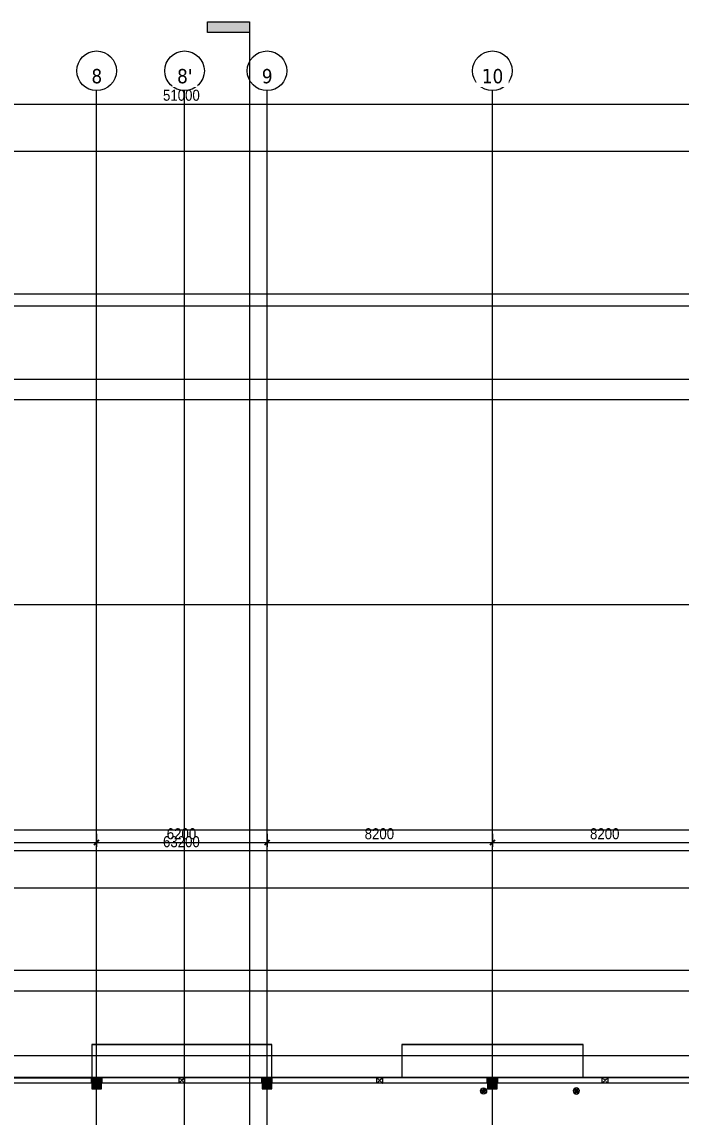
# Model space of a CAD drawing. Header units: millimetres. Extents: x 27447 to 251759, y -15958 to 82948.
# Drawn here: x 74634 to 98619, y 43102 to 82948 of the extents above; entities that cross this region are included whole.
import ezdxf

# ---------------------------------------------------------------- set-up
doc = ezdxf.new("R2010")
doc.units = ezdxf.units.MM
for name, pattern in [('Dash', [6, 3, -3]), ('Dash Dot 3_16_', [7.9375, 4.7625, -1.5875, 0, -1.5875]), ('Grid Line', [22.225, 12.7, -3.175, 3.175, -3.175])]:
    doc.linetypes.add(name, pattern=pattern)
for name, color, linetype, lineweight in [('0-1', 7, 'Continuous', 5), ('A-ANNO-DIMS', 211, 'Continuous', 9), ('A-ANNO-DIMS-160', 211, 'Continuous', 9), ('A-FLOR', 192, 'Continuous', 9), ('A-FLOR-1', 250, 'Continuous', 9), ('A-WALL', 113, 'Continuous', 9), ('G-ANNO-SYMB', 111, 'Continuous', 9), ('G-ANNO-SYMB-1', 111, 'Dash Dot 3_16_', 18), ('G-IMPT', 8, 'Continuous', 9), ('M-EQPM', 50, 'Continuous', 9), ('S-COLS', 52, 'Continuous', 9), ('S-COLS-1', 52, 'Continuous', 5), ('S-COLS-2', 7, 'Continuous', 18), ('S-COLS-HDLN', 52, 'Dash', 9), ('S-GRID-1', 1, 'Grid Line', 9), ('S-GRID-IDEN', 1, 'Continuous', 9)]:
    doc.layers.add(name, color=color, linetype=linetype, lineweight=lineweight)
doc.styles.add('Tahoma_B', font='tahomabd_0.ttf', dxfattribs={"height": 520})
doc.styles.add('UTM Avo', font='UTM Avo.ttf', dxfattribs={"width": 0.9, "height": 400})
doc.dimstyles.new('1_Dim_chi_tiet_2_5', dxfattribs={"dimscale": 304.8, "dimtxt": 399.720379, "dimasz": 0.629921, "dimexe": 0.524934, "dimexo": 0.0625, "dimgap": 0.052493, "dimtad": 1, "dimdec": 0, "dimrnd": 5, "dimzin": 0, "dimdsep": 46, "dimtxsty": 'UTM Avo', "dimblk1": 'OBLIQUE', "dimblk2": 'OBLIQUE', "dimsah": 1, "dimcen": 0.09, "dimdle": 0.524934, "dimazin": 0, "dimtfac": 1, "dimtdec": 4, "dimtix": 1, "dimtmove": 0, "dimatfit": 3, "dimfxl": 1.049869, "dimfxlon": 1, "dimtvp": 1, "dimtolj": 1, "dimtzin": 0, "dimarcsym": 2})

# ---------------------------------------------------------------- blocks, each defined once
blk = doc.blocks.new('NCV_TKTC_KET CAU_rvt-1-TKCS_MB TUM MÁI')
at = {"layer": 'S-COLS-1'}
for points in [[(77528, 44135), (77528, 44535), (77178, 44535), (77178, 44135)], [(83728, 44135), (83728, 44535), (83378, 44535), (83378, 44135)], [(91928, 44135), (91928, 44535), (91578, 44535), (91578, 44135)]]:
    blk.add_hatch(color=256, dxfattribs=at).paths.add_polyline_path(points)
at = {"layer": 'A-FLOR-1'}
for p, q in [((83728, 45737), (77178, 45737)), ((77178, 45737), (77178, 44537)), ((83728, 44537), (83728, 45737)), ((95053, 45737), (88453, 45737)), ((88453, 45737), (88453, 44537)), ((95053, 44537), (95053, 45737)), ((77178, 44537), (73352, 44537)), ((83733, 44537), (83728, 44537))]:
    blk.add_line(p, q, dxfattribs=at)
at = {"layer": 'S-COLS-2'}
for p, q in [((77528, 44535), (77178, 44535)), ((77178, 44535), (77178, 44135)), ((77528, 44135), (77528, 44535)), ((83728, 44535), (83378, 44535)), ((83378, 44535), (83378, 44135)), ((83728, 44135), (83728, 44535)), ((91928, 44535), (91578, 44535)), ((91578, 44535), (91578, 44135)), ((91928, 44135), (91928, 44535)), ((77178, 44135), (77528, 44135)), ((83378, 44135), (83728, 44135)), ((91578, 44135), (91928, 44135))]:
    blk.add_line(p, q, dxfattribs=at)
blk = doc.blocks.new('TKTC_XREF_260130_MB TUM MAI - TKTC_XREF_260130_MB TUM MAI_dwg_RD-4167670-TKCS_MB TUM MÁI')
at = {"layer": 'G-IMPT'}
for p, q in [((-75, 0), (75, 0)), ((-53, 53), (53, -53)), ((-53, -53), (53, 53)), ((0, 75), (0, -75))]:
    blk.add_line(p, q, dxfattribs=at)
for radius in [75, 37.5]:
    blk.add_circle((0, 0), radius, dxfattribs=at)
blk = doc.blocks.new('TKTC_XREF_260130_MB TUM MAI - TKTC_XREF_260130_MB TUM MAI_dwg_RD-4167672-TKCS_MB TUM MÁI')
at = {"layer": 'G-IMPT'}
for p, q in [((-75, 0), (75, 0)), ((-53, 53), (53, -53)), ((-53, -53), (53, 53)), ((0, 75), (0, -75))]:
    blk.add_line(p, q, dxfattribs=at)
for radius in [75, 37.5]:
    blk.add_circle((0, 0), radius, dxfattribs=at)
blk = doc.blocks.new('TKTC_XREF_260130_MB TUM MAI - TKTC_XREF_260130_MB TUM MAI_dwg-4167669-TKCS_MB TUM MÁI')
at = {"layer": 'G-IMPT', "flags": 128}
for points in [[(-119419, -816632), (-119424, -816632), (-119424, -815432), (-125974, -815432), (-125974, -816632), (-125984, -816632)], [(-108099, -816631), (-108099, -815432), (-114699, -815432), (-114699, -816631)]]:
    blk.add_lwpolyline(points, dxfattribs=at)
at = {"xscale": 1.5, "yscale": 1.5, "zscale": 1.5, "rotation": 330.0137897223599}
blk.add_blockref('TKTC_XREF_260130_MB TUM MAI - TKTC_XREF_260130_MB TUM MAI_dwg_RD-4167672-TKCS_MB TUM MÁI', (-111721, -817113), dxfattribs=at)
at = {"extrusion": (0, 0, -1), "xscale": 1.5, "yscale": 1.5, "zscale": -1.5, "rotation": 330.0137897223599}
blk.add_blockref('TKTC_XREF_260130_MB TUM MAI - TKTC_XREF_260130_MB TUM MAI_dwg_RD-4167670-TKCS_MB TUM MÁI', (108342, -817113), dxfattribs=at)
blk = doc.blocks.new('TKTC_XREF_260130_MB TUM MAI - TKTC_XREF_251221_MB TUM MAI-2041484-TKCS_MB TUM MÁI')
blk.add_blockref('TKTC_XREF_260130_MB TUM MAI - TKTC_XREF_260130_MB TUM MAI_dwg-4167669-TKCS_MB TUM MÁI', (169499, 843934))
blk = doc.blocks.new('G1_SOF - BO TRU - 200x200-3061822-TKCS_MB TUM MÁI')
at = {"layer": 'S-COLS'}
for p, q in [((-100, 100), (100, 100)), ((-100, -100), (-100, 100)), ((100, 100), (100, -100)), ((100, -100), (-100, -100))]:
    blk.add_line(p, q, dxfattribs=at)
at = {"layer": 'S-COLS-HDLN'}
for p, q in [((100, 100), (-100, -100)), ((-100, 100), (100, -100))]:
    blk.add_line(p, q, dxfattribs=at)
blk = doc.blocks.new('TKTC_QUAT HUT KHOI_260130 - TKTC_QUAT HUT KHOI_260130_dwg-4168555-TKCS_MB TUM MÁI')
at = {"layer": 'G-IMPT', "flags": 128}
blk.add_lwpolyline([(112053, 45740), (107977, 45740), (107977, 44541), (103252, 44541), (103252, 45741), (99779, 45741), (99779, 44541), (95052, 44541), (95052, 45741), (88452, 45741), (88452, 44541), (83727, 44541), (83727, 45741), (77177, 45741), (77177, 44541), (72452, 44541), (72452, 45741), (65852, 45741), (65852, 44541)], dxfattribs=at)
blk = doc.blocks.new('TKTC_QUAT HUT KHOI_260130 - TKTC_QUAT HUT KHOI_260130-2046036-TKCS_MB TUM MÁI')
blk.add_blockref('TKTC_QUAT HUT KHOI_260130 - TKTC_QUAT HUT KHOI_260130_dwg-4168555-TKCS_MB TUM MÁI', (-33652, -17239))
blk = doc.blocks.new('TKTC_BON NUOC MAI_260130 - TKTC_BON NUOC MAI_260130_dwg-3426650-TKCS_MB TUM MÁI')
at = {"layer": 'G-IMPT', "flags": 128}
blk.add_lwpolyline([(-91099, -815433), (-95174, -815433), (-95174, -816632), (-99899, -816632), (-99899, -815432), (-103373, -815432), (-103373, -816632), (-108099, -816632), (-108099, -815432), (-114699, -815432), (-114699, -816632), (-119424, -816632), (-119424, -815432), (-125974, -815432), (-125974, -816632), (-130699, -816632)], dxfattribs=at)
blk = doc.blocks.new('TKTC_BON NUOC MAI_260130 - TKTC_BON NUOC MAI_260130-2047084-TKCS_MB TUM MÁI')
blk.add_blockref('TKTC_BON NUOC MAI_260130 - TKTC_BON NUOC MAI_260130_dwg-3426650-TKCS_MB TUM MÁI', (169499, 843934))
blk = doc.blocks.new('Grid - M_Grid Head - Circle-353313-TKCS_MB TUM MÁI')
at = {"layer": 'S-GRID-IDEN'}
blk.add_circle((0, 0), 4.5, dxfattribs=at)
blk = doc.blocks.new('Section - 3_32_ x 3_8_-4701953-TKCS_MB TUM MÁI')
at = {"layer": 'G-ANNO-SYMB'}
blk.add_hatch(color=256, dxfattribs=at).paths.add_polyline_path([(0, 9.525), (0, 0), (-2.38125, 0), (-2.38125, 9.525)])
for p, q in [((0, 9.525), (-2.38125, 9.525)), ((-2.38125, 9.525), (-2.38125, 0)), ((0, 0), (0, 9.525)), ((-2.38125, 0), (0, 0))]:
    blk.add_line(p, q, dxfattribs=at)
blk = doc.blocks.new('DIMBLOCK31-TKCS_MB TUM MÁI')
at = {"layer": 'A-ANNO-DIMS-160'}
for p, q in [((54953, 80280), (54953, 79800)), ((54953, 79960), (54953, 80280)), ((105953, 80280), (105953, 79800)), ((105953, 79960), (105953, 80280)), ((54793, 79960), (106113, 79960))]:
    blk.add_line(p, q, dxfattribs=at)
at = {"layer": 'A-ANNO-DIMS-160', "lineweight": 25}
for p, q in [((54953, 79960), (54857, 79864)), ((54953, 79960), (55049, 80056)), ((105953, 79960), (105857, 79864)), ((105953, 79960), (106049, 80056))]:
    blk.add_line(p, q, dxfattribs=at)
at = {"layer": 'A-ANNO-DIMS-160', "color": 0, "insert": (79768, 80480), "char_height": 400, "width": 1643.29, "attachment_point": 1, "line_spacing_factor": 1.110334, "style": 'UTM Avo'}
blk.add_mtext('51000', dxfattribs=at)
blk = doc.blocks.new('_Oblique')
at = {"color": 0, "linetype": 'ByBlock', "lineweight": -2}
blk.add_line((-0.5, -0.5), (0.5, 0.5), dxfattribs=at)
blk = doc.blocks.new('DIMBLOCK48-TKCS_MB TUM MÁI')
at = {"layer": 'A-ANNO-DIMS-160'}
for p, q in [((48853, 53121), (48853, 52641)), ((48853, 52801), (48853, 53121)), ((112053, 53121), (112053, 52641)), ((112053, 52801), (112053, 53121)), ((48693, 52801), (112213, 52801))]:
    blk.add_line(p, q, dxfattribs=at)
at = {"layer": 'A-ANNO-DIMS-160', "lineweight": 25}
for p, q in [((48853, 52801), (48757, 52705)), ((48853, 52801), (48949, 52897)), ((112053, 52801), (111957, 52705)), ((112053, 52801), (112149, 52897))]:
    blk.add_line(p, q, dxfattribs=at)
at = {"layer": 'A-ANNO-DIMS-160', "color": 0, "insert": (79768, 53321), "char_height": 400, "width": 1643.29, "attachment_point": 1, "line_spacing_factor": 1.110334, "style": 'UTM Avo'}
blk.add_mtext('63200', dxfattribs=at)
blk = doc.blocks.new('DIMBLOCK68-TKCS_MB TUM MÁI')
at = {"layer": 'A-ANNO-DIMS-160'}
for p, q in [((69153, 53412), (69153, 52932)), ((69153, 53092), (69153, 53412)), ((77353, 53412), (77353, 52932)), ((77353, 53092), (77353, 53412)), ((69153, 53092), (77353, 53092))]:
    blk.add_line(p, q, dxfattribs=at)
at = {"layer": 'A-ANNO-DIMS-160', "lineweight": 25}
for p, q in [((69153, 53092), (69057, 52996)), ((69153, 53092), (69249, 53188)), ((77353, 53092), (77257, 52996)), ((77353, 53092), (77449, 53188))]:
    blk.add_line(p, q, dxfattribs=at)
at = {"layer": 'A-ANNO-DIMS-160', "color": 0, "insert": (72705, 53612), "char_height": 400, "width": 1314.64, "attachment_point": 1, "line_spacing_factor": 1.110334, "style": 'UTM Avo'}
blk.add_mtext('8200', dxfattribs=at)
blk = doc.blocks.new('DIMBLOCK69-TKCS_MB TUM MÁI')
at = {"layer": 'A-ANNO-DIMS-160'}
for p, q in [((77353, 53412), (77353, 52932)), ((77353, 53092), (77353, 53412)), ((83553, 53412), (83553, 52932)), ((83553, 53092), (83553, 53412)), ((77353, 53092), (83553, 53092))]:
    blk.add_line(p, q, dxfattribs=at)
at = {"layer": 'A-ANNO-DIMS-160', "lineweight": 25}
for p, q in [((77353, 53092), (77257, 52996)), ((77353, 53092), (77449, 53188)), ((83553, 53092), (83457, 52996)), ((83553, 53092), (83649, 53188))]:
    blk.add_line(p, q, dxfattribs=at)
at = {"layer": 'A-ANNO-DIMS-160', "color": 0, "insert": (79905, 53612), "char_height": 400, "width": 1314.64, "attachment_point": 1, "line_spacing_factor": 1.110334, "style": 'UTM Avo'}
blk.add_mtext('6200', dxfattribs=at)
blk = doc.blocks.new('DIMBLOCK70-TKCS_MB TUM MÁI')
at = {"layer": 'A-ANNO-DIMS-160'}
for p, q in [((83553, 53412), (83553, 52932)), ((83553, 53092), (83553, 53412)), ((91753, 53412), (91753, 52932)), ((91753, 53092), (91753, 53412)), ((83553, 53092), (91753, 53092))]:
    blk.add_line(p, q, dxfattribs=at)
at = {"layer": 'A-ANNO-DIMS-160', "lineweight": 25}
for p, q in [((83553, 53092), (83457, 52996)), ((83553, 53092), (83649, 53188)), ((91753, 53092), (91657, 52996)), ((91753, 53092), (91849, 53188))]:
    blk.add_line(p, q, dxfattribs=at)
at = {"layer": 'A-ANNO-DIMS-160', "color": 0, "insert": (87105, 53612), "char_height": 400, "width": 1314.64, "attachment_point": 1, "line_spacing_factor": 1.110334, "style": 'UTM Avo'}
blk.add_mtext('8200', dxfattribs=at)
blk = doc.blocks.new('DIMBLOCK71-TKCS_MB TUM MÁI')
at = {"layer": 'A-ANNO-DIMS-160'}
for p, q in [((91753, 53412), (91753, 52932)), ((91753, 53092), (91753, 53412)), ((99953, 53412), (99953, 52932)), ((99953, 53092), (99953, 53412)), ((91753, 53092), (99953, 53092))]:
    blk.add_line(p, q, dxfattribs=at)
at = {"layer": 'A-ANNO-DIMS-160', "lineweight": 25}
for p, q in [((91753, 53092), (91657, 52996)), ((91753, 53092), (91849, 53188)), ((99953, 53092), (99857, 52996)), ((99953, 53092), (100049, 53188))]:
    blk.add_line(p, q, dxfattribs=at)
at = {"layer": 'A-ANNO-DIMS-160', "color": 0, "insert": (95305, 53612), "char_height": 400, "width": 1314.64, "attachment_point": 1, "line_spacing_factor": 1.110334, "style": 'UTM Avo'}
blk.add_mtext('8200', dxfattribs=at)

msp = doc.modelspace()

# ---------------------------------------------------------------- linework, layer by layer
at = {"layer": 'A-FLOR'}
for p, q in [((77177.6, 44337.4), (77167.6, 44337.4)), ((77537.6, 44337.4), (77527.6, 44337.4)), ((83377.6, 44337.4), (83367.6, 44337.4)), ((83732.6, 44337.4), (83727.6, 44337.4)), ((91577.6, 44337.4), (91567.6, 44337.4)), ((91937.6, 44337.4), (91927.6, 44337.4))]:
    msp.add_line(p, q, dxfattribs=at)
at = {"layer": 'A-WALL'}
for p, q in [((69337.6, 44536.1), (77167.5, 44536.1)), ((77167.6, 44336.1), (69337.6, 44336.1)), ((77167.6, 44336.1), (77167.5, 44536.1)), ((77537.6, 44537), (83367.5, 44537)), ((77537.6, 44537), (77537.6, 44337)), ((83367.6, 44337), (77537.6, 44337)), ((83367.6, 44337), (83367.5, 44537)), ((83732.6, 44536.9), (91567.5, 44536.9)), ((83732.6, 44536.9), (83732.6, 44336.9)), ((91567.6, 44336.9), (83732.6, 44336.9)), ((91567.6, 44336.9), (91567.5, 44536.9)), ((91937.6, 44536.9), (99767.5, 44536.9)), ((91937.6, 44536.9), (91937.6, 44336.9)), ((99767.6, 44336.9), (91937.6, 44336.9))]:
    msp.add_line(p, q, dxfattribs=at)
at = {"layer": 'G-ANNO-SYMB-1'}
for p, q in [((82911.3, 82567), (82911.3, 13851.9)), ((27827.8, 72614.1), (133630.6, 72614.1)), ((27827.8, 69211.5), (133630.6, 69211.5)), ((27827.8, 47691.5), (133630.6, 47691.5))]:
    msp.add_line(p, q, dxfattribs=at)
at = {"layer": 'S-GRID-1'}
for p, q in [((128131.3, 78236.9), (34592.6, 78236.9)), ((77352.6, 19295.8), (77352.6, 76449.5)), ((80552.6, 19295.8), (80552.6, 76449.5)), ((83552.6, 19295.8), (83552.6, 76449.5)), ((91752.6, 19295.8), (91752.6, 76449.5)), ((128131.3, 73036.9), (34592.6, 73036.9)), ((128131.3, 69936.9), (34592.6, 69936.9)), ((128131.3, 61736.9), (34592.6, 61736.9)), ((128131.3, 53536.9), (34592.6, 53536.9)), ((128131.3, 51436.9), (34592.6, 51436.9)), ((128131.3, 48436.9), (34592.6, 48436.9)), ((126099.3, 45336.9), (36624.6, 45336.9)), ((128131.3, 44536.9), (34592.6, 44536.9))]:
    msp.add_line(p, q, dxfattribs=at)

# ---------------------------------------------------------------- block references
at = {"layer": '0-1'}
msp.add_blockref('NCV_TKTC_KET CAU_rvt-1-TKCS_MB TUM MÁI', (0, 0), dxfattribs=at)
at = {"layer": 'G-ANNO-SYMB', "extrusion": (0, 0, -1), "xscale": 159.9999999999999, "yscale": 159.9999999999999, "zscale": 159.9999999999999, "rotation": 270.0000000000003}
msp.add_blockref('Section - 3_32_ x 3_8_-4701953-TKCS_MB TUM MÁI', (-82911.3, 82567), dxfattribs=at)
at = {"layer": 'M-EQPM'}
for name, p in [('TKTC_BON NUOC MAI_260130 - TKTC_BON NUOC MAI_260130-2047084-TKCS_MB TUM MÁI', (33652.6, 17236.9)), ('TKTC_QUAT HUT KHOI_260130 - TKTC_QUAT HUT KHOI_260130-2046036-TKCS_MB TUM MÁI', (33652.6, 17235.3)), ('TKTC_XREF_260130_MB TUM MAI - TKTC_XREF_251221_MB TUM MAI-2041484-TKCS_MB TUM MÁI', (33652.6, 17233.6))]:
    msp.add_blockref(name, p, dxfattribs=at)
at = {"layer": 'S-COLS'}
for p in [(80452.6, 44436.9), (87652.5, 44436.9), (95852.5, 44436.9)]:
    msp.add_blockref('G1_SOF - BO TRU - 200x200-3061822-TKCS_MB TUM MÁI', p, dxfattribs=at)
at = {"layer": 'S-GRID-IDEN', "xscale": 159.9999999999999, "yscale": 159.9999999999999, "zscale": 159.9999999999999}
for p in [(77352.6, 81169.5), (80552.6, 81169.5), (83552.6, 81169.5), (91752.6, 81169.5)]:
    msp.add_blockref('Grid - M_Grid Head - Circle-353313-TKCS_MB TUM MÁI', p, dxfattribs=at)

# ---------------------------------------------------------------- dimensions: what is measured, and where the dimension line sits
at = {"layer": 'A-ANNO-DIMS'}
for base, p1, p2, override, picture, middle in [((77352.6, 53092), (69152.6, 53412), (77352.6, 53412), {"dimpost": '<>', "dimfxl": 8200}, 'DIMBLOCK68-TKCS_MB TUM MÁI', (73252.6, 53315)), ((83552.6, 53092), (77352.6, 53412), (83552.6, 53412), {"dimpost": '<>', "dimfxl": 6200}, 'DIMBLOCK69-TKCS_MB TUM MÁI', (80452.6, 53315)), ((91752.6, 53092), (83552.6, 53412), (91752.6, 53412), {"dimpost": '<>', "dimfxl": 8200}, 'DIMBLOCK70-TKCS_MB TUM MÁI', (87652.6, 53315)), ((99952.6, 53092), (91752.6, 53412), (99952.6, 53412), {"dimpost": '<>', "dimfxl": 8200}, 'DIMBLOCK71-TKCS_MB TUM MÁI', (95852.6, 53315)), ((112052.6, 52801), (48852.6, 53121), (112052.6, 53121), {"dimpost": '<>', "dimfxl": 63200.07133}, 'DIMBLOCK48-TKCS_MB TUM MÁI', (80452.6, 53024))]:
    dim = msp.add_linear_dim(base=base, p1=p1, p2=p2, dimstyle='1_Dim_chi_tiet_2_5', override=override, dxfattribs=at)
    dim.commit()
    dim.dimension.update_dxf_attribs({"geometry": picture, "text_midpoint": middle})

# ---------------------------------------------------------------- next in the draw order: texts
at = {"layer": 'S-GRID-IDEN', "char_height": 520, "attachment_point": 5, "line_spacing_factor": 0.996129, "style": 'Tahoma_B', "bg_fill": 3, "box_fill_scale": 1.25, "bg_fill_color": 256, "bg_fill_true_color": 13158600, "bg_fill_transparency": 0}
for s, insert, width in [('\\pt2031.9988,4063.9976,6096.0016,8128.0004,10159.9992,12191.998,14224.002,16256.0008,18287.9996,20319.9984,22352.0024,24384.0012,26416,28447.9988,30479.9976,32512.0016,34544.0004,36575.9992,38607.998,40640.002,42672.0008,44703.9996,46735.9984,48768.0024,50800.0012,52832,54863.9988,56895.9976,58928.0016,60960.0004,62991.9992,65023.998;8', (77360.1, 80969.8), 465.6), ("\\pt2031.9988,4063.9976,6096.0016,8128.0004,10159.9992,12191.998,14224.002,16256.0008,18287.9996,20319.9984,22352.0024,24384.0012,26416,28447.9988,30479.9976,32512.0016,34544.0004,36575.9992,38607.998,40640.002,42672.0008,44703.9996,46735.9984,48768.0024,50800.0012,52832,54863.9988,56895.9976,58928.0016,60960.0004,62991.9992,65023.998;8'", (80560.1, 80969.8), 656), ('\\pt2031.9988,4063.9976,6096.0016,8128.0004,10159.9992,12191.998,14224.002,16256.0008,18287.9996,20319.9984,22352.0024,24384.0012,26416,28447.9988,30479.9976,32512.0016,34544.0004,36575.9992,38607.998,40640.002,42672.0008,44703.9996,46735.9984,48768.0024,50800.0012,52832,54863.9988,56895.9976,58928.0016,60960.0004,62991.9992,65023.998;9', (83560.1, 80969.8), 465.6), ('\\pt2031.9988,4063.9976,6096.0016,8128.0004,10159.9992,12191.998,14224.002,16256.0008,18287.9996,20319.9984,22352.0024,24384.0012,26416,28447.9988,30479.9976,32512.0016,34544.0004,36575.9992,38607.998,40640.002,42672.0008,44703.9996,46735.9984,48768.0024,50800.0012,52832,54863.9988,56895.9976,58928.0016,60960.0004,62991.9992,65023.998;10', (91759.3, 80969.8), 921.6)]:
    msp.add_mtext(s, dxfattribs=dict(at, insert=insert, width=width))

# ---------------------------------------------------------------- next in the draw order: linework, layer by layer
at = {"layer": 'S-GRID-1'}
for p, q in [((77352.6, 76449.5), (77352.6, 80449.5)), ((80552.6, 76449.5), (80552.6, 80449.5)), ((83552.6, 76449.5), (83552.6, 80449.5)), ((91752.6, 76449.5), (91752.6, 80449.5))]:
    msp.add_line(p, q, dxfattribs=at)

# ---------------------------------------------------------------- next in the draw order: dimensions: what is measured, and where the dimension line sits
at = {"layer": 'A-ANNO-DIMS'}
dim = msp.add_linear_dim(base=(105952.6, 79960.4), p1=(54952.6, 80280.4), p2=(105952.6, 80280.4), dimstyle='1_Dim_chi_tiet_2_5', override={"dimpost": '<>', "dimfxl": 51000}, dxfattribs=at)
dim.commit()
dim.dimension.update_dxf_attribs({"geometry": 'DIMBLOCK31-TKCS_MB TUM MÁI', "text_midpoint": (80452.6, 80183.4)})

doc.saveas('drawing.dxf')
